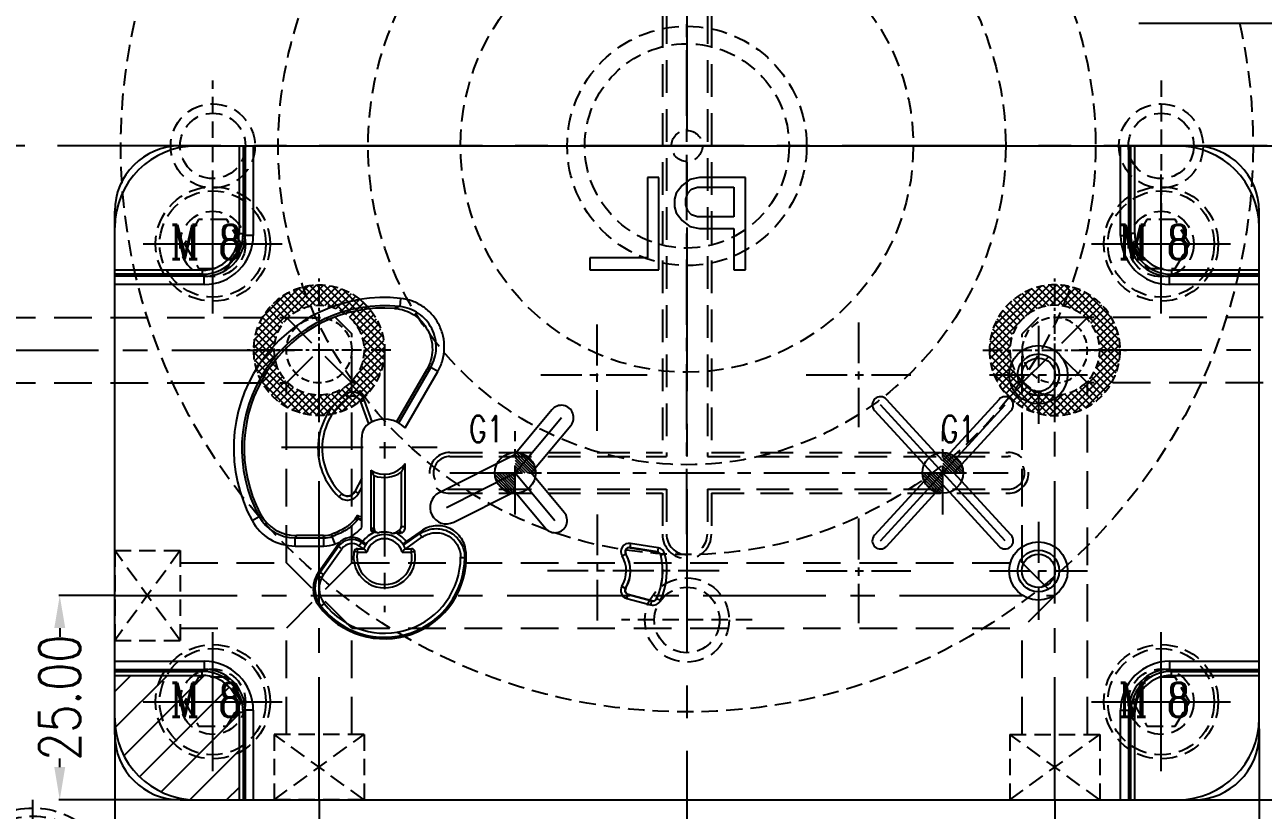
# Model space of a CAD drawing. Header units: millimetres. Extents: x 30214 to 31354, y -22640 to -21834.
# Drawn here: x 31064.4 to 31215.9, y -22132.1 to -22036 of the extents above; entities that cross this region are included whole.
import ezdxf

# ---------------------------------------------------------------- set-up
doc = ezdxf.new("R2010")
doc.units = ezdxf.units.MM
doc.header["$LTSCALE"] = 8
for name, pattern in [('CENTER', [2, 1.25, -0.25, 0.25, -0.25]), ('CENTER2', [1.125, 0.75, -0.125, 0.125, -0.125]), ('HIDDEN', [0.375, 0.25, -0.125]), ('HIDDEN2', [0.1875, 0.125, -0.0625])]:
    doc.linetypes.add(name, pattern=pattern)
doc.layers.get('DEFPOINTS').update_dxf_attribs({"color": 6})
for name, color, linetype in [('Cav-cor', 30, 'Continuous'), ('CL', 1, 'Continuous'), ('PIN', 5, 'Continuous'), ('Ru', 8, 'Continuous'), ('SCREW', 52, 'HIDDEN'), ('WT', 4, 'Continuous')]:
    doc.layers.add(name, color=color, linetype=linetype)
doc.layers.add('dim', color=3, linetype='Continuous', lineweight=15)
doc.styles.add('ROMANC', font='RomanC.ttf', dxfattribs={"width": 0.8, "height": 7})
doc.styles.get("Standard").update_dxf_attribs({"font": 'txt.shx', "width": 0.8, "bigfont": 'chineset.shx'})
doc.styles.add('txt', font='txt.shx', dxfattribs={"width": 0.75, "height": 3.2})
doc.dimstyles.new('ISO-25', dxfattribs={"dimtxt": 5, "dimasz": 4, "dimexe": 0.3, "dimexo": 0.3, "dimtad": 0, "dimzin": 1, "dimdsep": 46, "dimtxsty": 'Standard', "dimcen": 0, "dimclrd": 3, "dimclre": 3, "dimclrt": 3, "dimazin": 0, "dimtfac": 1, "dimtofl": 0, "dimtmove": 0, "dimatfit": 0, "dimfxl": 0, "dimarcsym": 0})
doc.dimstyles.new('副本副本ISO-25', dxfattribs={"dimtxt": 5, "dimasz": 4, "dimexe": 0.1, "dimexo": 0.1, "dimgap": 0.1, "dimtad": 0, "dimzin": 1, "dimdsep": 46, "dimtxsty": 'Standard', "dimcen": 0, "dimclrd": 3, "dimclre": 3, "dimclrt": 3, "dimadec": 1, "dimazin": 0, "dimtfac": 1, "dimtofl": 0, "dimtmove": 0, "dimatfit": 0, "dimfxl": 0, "dimarcsym": 0})

# ---------------------------------------------------------------- blocks, each defined once
blk = doc.blocks.new('*D27464')
at = {"layer": 'DEFPOINTS', "color": 0}
for p in [(31075.43, -22121.81), (31215.43, -22121.81), (31075.43, -22210.53)]:
    blk.add_point(p, dxfattribs=at)
at = {"layer": 'dim', "color": 3, "lineweight": -2}
for p, q in [((31075.43, -22122.11), (31075.43, -22210.83)), ((31215.43, -22122.11), (31215.43, -22210.83)), ((31079.43, -22210.53), (31136.47, -22210.53)), ((31211.43, -22210.53), (31154.39, -22210.53))]:
    blk.add_line(p, q, dxfattribs=at)
at = {"layer": 'dim', "color": 3}
for points in [[(31079.43, -22209.86), (31079.43, -22211.19), (31075.43, -22210.53)], [(31211.43, -22211.19), (31211.43, -22209.86), (31215.43, -22210.53)]]:
    blk.add_solid(points, dxfattribs=at)
at = {"layer": 'dim', "color": 3, "insert": (31145.43, -22210.53), "char_height": 5, "attachment_point": 5}
blk.add_mtext('140.00', dxfattribs=at)
blk = doc.blocks.new('*D27465')
at = {"layer": 'DEFPOINTS', "color": 0}
for p in [(31206.43, -22050.81), (31315.27, -22050.81), (31206.43, -22130.81)]:
    blk.add_point(p, dxfattribs=at)
at = {"layer": 'dim', "color": 3, "lineweight": -2}
for p, q in [((31206.73, -22050.81), (31315.57, -22050.81)), ((31315.27, -22054.81), (31315.27, -22083.19)), ((31315.27, -22126.81), (31315.27, -22098.44)), ((31206.73, -22130.81), (31315.57, -22130.81))]:
    blk.add_line(p, q, dxfattribs=at)
at = {"layer": 'dim', "color": 3}
for points in [[(31315.94, -22054.81), (31314.6, -22054.81), (31315.27, -22050.81)], [(31314.6, -22126.81), (31315.94, -22126.81), (31315.27, -22130.81)]]:
    blk.add_solid(points, dxfattribs=at)
at = {"layer": 'dim', "color": 3, "insert": (31315.27, -22090.81), "char_height": 5, "attachment_point": 5, "rotation": 90}
blk.add_mtext('80.00', dxfattribs=at)
blk = doc.blocks.new('cb_8')
at = {"linetype": 'HIDDEN'}
blk.add_circle((0, 0), 7, dxfattribs=at)
at = {"layer": 'SCREW', "linetype": 'CENTER2', "ltscale": 5}
for p, q in [((0, -8.5), (0, 8.5)), ((-8.5, 0), (8.5, 0))]:
    blk.add_line(p, q, dxfattribs=at)
at = {"layer": 'SCREW'}
blk.add_lwpolyline([(-1.73, 3), (-3.46, 0), (-1.73, -3), (1.73, -3), (3.46, 0), (1.73, 3)], close=True, dxfattribs=at)
for radius in [6.5, 4]:
    blk.add_circle((0, 0), radius, dxfattribs=at)
at = {"layer": 'dim', "style": 'ROMANC', "width": 0.8}
blk.add_text('M 8', height=4.186, dxfattribs=at).set_placement((-5.2, -1.86))
blk = doc.blocks.new('20160818.141139')
at = {"layer": 'SCREW', "linetype": 'CENTER2'}
for p, q in [((-5.25, -7.57), (-5.25, 14.43)), ((5.75, 3.43), (-16.25, 3.43))]:
    blk.add_line(p, q, dxfattribs=at)
at = {"layer": 'SCREW'}
blk.add_lwpolyline([(-3.52, 0.43), (-1.79, 3.43), (-3.52, 6.43), (-6.98, 6.43), (-8.72, 3.43), (-6.98, 0.43)], close=True, dxfattribs=at)
for radius in [10, 9, 8]:
    blk.add_circle((-5.25, 3.43), radius, dxfattribs=at)
at = {"layer": 'SCREW', "linetype": 'HIDDEN'}
blk.add_circle((-5.25, 3.43), 6, dxfattribs=at)
at = {"layer": 'SCREW', "color": 6, "insert": (-7.25, 4.89), "char_height": 3.888, "width": 5.6351, "attachment_point": 1, "style": 'txt'}
blk.add_mtext('S2', dxfattribs=at)
blk = doc.blocks.new('*D27475')
at = {"layer": 'DEFPOINTS', "color": 0}
for p in [(31079.43, -21929.81), (30992.79, -22171.81), (31079.43, -22171.81)]:
    blk.add_point(p, dxfattribs=at)
at = {"layer": 'dim', "color": 3, "lineweight": -2}
for p, q in [((31079.13, -21929.81), (30992.49, -21929.81)), ((30992.79, -21933.81), (30992.79, -22040.86)), ((30992.79, -22167.81), (30992.79, -22060.77)), ((31079.13, -22171.81), (30992.49, -22171.81))]:
    blk.add_line(p, q, dxfattribs=at)
at = {"layer": 'dim', "color": 3}
for points in [[(30993.46, -21933.81), (30992.12, -21933.81), (30992.79, -21929.81)], [(30992.12, -22167.81), (30993.46, -22167.81), (30992.79, -22171.81)]]:
    blk.add_solid(points, dxfattribs=at)
at = {"layer": 'dim', "color": 3, "insert": (30992.79, -22050.81), "char_height": 5, "attachment_point": 5, "rotation": 90}
blk.add_mtext('242.00', dxfattribs=at)
blk = doc.blocks.new('*D27481')
at = {"layer": 'DEFPOINTS', "color": 0}
for p in [(31200.43, -22035.81), (31295.6, -22035.81), (31205.43, -22050.81)]:
    blk.add_point(p, dxfattribs=at)
at = {"layer": 'dim', "color": 3, "lineweight": -2}
for p, q in [((31295.6, -22031.81), (31295.6, -22027.81)), ((31200.73, -22035.81), (31295.9, -22035.81)), ((31205.73, -22050.81), (31295.9, -22050.81)), ((31295.6, -22054.81), (31295.6, -22058.81))]:
    blk.add_line(p, q, dxfattribs=at)
at = {"layer": 'dim', "color": 3}
for points in [[(31294.93, -22031.81), (31296.27, -22031.81), (31295.6, -22035.81)], [(31296.27, -22054.81), (31294.93, -22054.81), (31295.6, -22050.81)]]:
    blk.add_solid(points, dxfattribs=at)
at = {"layer": 'dim', "color": 3, "insert": (31295.6, -22020.52), "char_height": 5, "attachment_point": 5, "rotation": 90}
blk.add_mtext('15.00', dxfattribs=at)
blk = doc.blocks.new('20150513.114825')
at = {"layer": 'WT', "color": 125, "linetype": 'HIDDEN'}
for p, q in [((-5.5, 8), (5.5, 8)), ((5.5, 8), (-5.5, 0)), ((-5.5, 8), (5.5, 0)), ((-5.5, 0), (-5.5, 8)), ((5.5, 0), (5.5, 8)), ((-5.5, 0), (5.5, 0))]:
    blk.add_line(p, q, dxfattribs=at)
blk = doc.blocks.new('20150513.114820')
at = {"layer": 'WT', "linetype": 'Continuous'}
h = blk.add_hatch(dxfattribs=at)
h.set_pattern_fill('ANSI37', color=125, scale=5, angle=270, style=0)
h.set_pattern_definition([(315, (23425.0146, -23957.4168), (0.441941738, 0.441941738), []), (45, (23425.0146, -23957.4168), (-0.441941738, 0.441941738), [])])
h.paths.add_polyline_path([(8, 0), (5.5, 0, 1), (-5.5, 0), (-8, 0, -1)])
h.paths.add_polyline_path([(-8, 0), (-5.5, 0, 0.414214), (0, -5.5, 0.414214), (5.5, 0), (8, 0, -0.414214), (0, -8, -0.414214)])
at = {"layer": 'WT', "color": 125, "linetype": 'CENTER2', "ltscale": 0.4}
for p, q in [((0, 8.79), (0, -8.79)), ((8.79, 0), (-8.79, 0))]:
    blk.add_line(p, q, dxfattribs=at)
at = {"layer": 'WT', "color": 125, "linetype": 'HIDDEN2'}
for radius in [8, 5.5, 4]:
    blk.add_circle((0, 0), radius, dxfattribs=at)
blk = doc.blocks.new('*D27500')
at = {"layer": 'DEFPOINTS', "color": 0}
for p in [(31075.43, -22122.81), (31100.43, -22130.81), (31100.43, -22138.98)]:
    blk.add_point(p, dxfattribs=at)
at = {"layer": 'dim', "color": 3, "lineweight": -2}
for p, q in [((31075.43, -22122.91), (31075.43, -22139.08)), ((31100.43, -22130.91), (31100.43, -22139.08)), ((31079.43, -22138.98), (31080.5, -22138.98)), ((31096.43, -22138.98), (31095.37, -22138.98))]:
    blk.add_line(p, q, dxfattribs=at)
at = {"layer": 'dim', "color": 3}
for points in [[(31079.43, -22138.31), (31079.43, -22139.65), (31075.43, -22138.98)], [(31096.43, -22139.65), (31096.43, -22138.31), (31100.43, -22138.98)]]:
    blk.add_solid(points, dxfattribs=at)
at = {"layer": 'dim', "color": 3, "insert": (31087.93, -22138.98), "char_height": 5, "attachment_point": 5}
blk.add_mtext('25.00', dxfattribs=at)
blk = doc.blocks.new('*D27501')
at = {"layer": 'DEFPOINTS', "color": 0}
for p in [(31075.43, -22122.81), (31190.43, -22130.81), (31190.43, -22146.97)]:
    blk.add_point(p, dxfattribs=at)
at = {"layer": 'dim', "color": 3, "lineweight": -2}
for p, q in [((31075.43, -22122.91), (31075.43, -22147.07)), ((31190.43, -22130.91), (31190.43, -22147.07)), ((31079.43, -22146.97), (31124.83, -22146.97)), ((31186.43, -22146.97), (31141.03, -22146.97))]:
    blk.add_line(p, q, dxfattribs=at)
at = {"layer": 'dim', "color": 3}
for points in [[(31079.43, -22146.31), (31079.43, -22147.64), (31075.43, -22146.97)], [(31186.43, -22147.64), (31186.43, -22146.31), (31190.43, -22146.97)]]:
    blk.add_solid(points, dxfattribs=at)
at = {"layer": 'dim', "color": 3, "insert": (31132.93, -22146.97), "char_height": 5, "attachment_point": 5}
blk.add_mtext('115.00', dxfattribs=at)
blk = doc.blocks.new('*D27502')
at = {"layer": 'DEFPOINTS', "color": 0}
for p in [(31068.71, -22105.81), (31075.43, -22105.81), (31083.43, -22130.81)]:
    blk.add_point(p, dxfattribs=at)
at = {"layer": 'dim', "color": 3, "lineweight": -2}
for p, q in [((31075.33, -22105.81), (31068.61, -22105.81)), ((31068.71, -22109.81), (31068.71, -22110.88)), ((31068.71, -22126.81), (31068.71, -22125.75)), ((31083.33, -22130.81), (31068.61, -22130.81))]:
    blk.add_line(p, q, dxfattribs=at)
at = {"layer": 'dim', "color": 3}
for points in [[(31069.38, -22109.81), (31068.04, -22109.81), (31068.71, -22105.81)], [(31068.04, -22126.81), (31069.38, -22126.81), (31068.71, -22130.81)]]:
    blk.add_solid(points, dxfattribs=at)
at = {"layer": 'dim', "color": 3, "insert": (31068.71, -22118.31), "char_height": 5, "attachment_point": 5, "rotation": 90}
blk.add_mtext('25.00', dxfattribs=at)

msp = doc.modelspace()

# ---------------------------------------------------------------- hatches: boundary and pattern name
at = {"layer": 'Cav-cor'}
h = msp.add_hatch(dxfattribs=at)
h.set_pattern_fill('ANSI31', color=241, style=0)
h.set_pattern_definition([(45, (3063.8168, 784.3894), (-2.24506403, 2.24506403), [])])
h.paths.add_polyline_path([(31075.432, -22120.813, 0.4142136), (31085.432, -22130.813), (31090.643, -22130.813), (31090.643, -22120.096, 0.4145319), (31086.149, -22115.602), (31075.432, -22115.602)])
at = {"layer": 'PIN', "linetype": 'Continuous'}
h = msp.add_hatch(dxfattribs=at)
h.set_pattern_fill('ANSI31', color=256, scale=2, angle=90, style=0)
h.set_pattern_definition([(135, (31329.71393, -22105.05306), (-0.1767767, -0.1767767), [])])
h.paths.add_polyline_path([(31124.432, -22090.813), (31121.932, -22090.813, 0.4142136), (31124.432, -22093.313)])
h.paths.add_polyline_path([(31124.432, -22088.313), (31124.432, -22090.813), (31126.932, -22090.813, 0.4142136)])
h = msp.add_hatch(dxfattribs=at)
h.set_pattern_fill('ANSI31', color=256, scale=2, angle=90, style=0)
h.set_pattern_definition([(135, (31382.01393, -22105.05306), (-0.1767767, -0.1767767), [])])
h.paths.add_polyline_path([(31176.732, -22090.813), (31174.232, -22090.813, 0.4142136), (31176.732, -22093.313)])
h.paths.add_polyline_path([(31176.732, -22088.313), (31176.732, -22090.813), (31179.232, -22090.813, 0.4142136)])

# ---------------------------------------------------------------- linework, layer by layer
at = {"linetype": 'HIDDEN'}
for p, q in [((31087.432, -22058.813), (31087.432, -22042.813)), ((31203.432, -22042.813), (31203.432, -22058.813)), ((31153.432, -22108.813), (31137.432, -22108.813))]:
    msp.add_line(p, q, dxfattribs=at)
for centre, radius in [((31145.432, -22050.813), 69.25), ((31145.432, -22050.813), 50), ((31145.432, -22050.813), 39), ((31145.432, -22050.813), 27.69), ((31145.432, -22050.813), 14.644), ((31145.432, -22050.813), 12.5), ((31087.432, -22050.813), 5.15), ((31203.432, -22050.813), 5.15), ((31087.432, -22050.813), 4), ((31203.432, -22050.813), 4), ((31145.432, -22050.813), 1.9), ((31145.432, -22108.813), 5.15), ((31145.432, -22108.813), 4)]:
    msp.add_circle(centre, radius, dxfattribs=at)
at = {"layer": 'Cav-cor', "color": 241}
for p, q in [((31083.432, -22050.813), (31207.432, -22050.813)), ((31090.643, -22050.813), (31090.643, -22061.531)), ((31091.142, -22050.813), (31091.142, -22061.531)), ((31091.382, -22050.813), (31091.382, -22061.771)), ((31092.381, -22050.813), (31092.381, -22061.771)), ((31198.483, -22061.771), (31198.483, -22050.813)), ((31199.482, -22061.771), (31199.482, -22050.813)), ((31199.722, -22061.531), (31199.722, -22050.813)), ((31200.221, -22061.531), (31200.221, -22050.813)), ((31140.604, -22054.676), (31140.604, -22064.52)), ((31142.014, -22054.676), (31140.604, -22054.676)), ((31142.014, -22065.961), (31142.014, -22054.676)), ((31145.776, -22054.916), (31144.835, -22055.636)), ((31146.951, -22054.676), (31145.776, -22054.916)), ((31152.594, -22054.676), (31146.951, -22054.676)), ((31152.594, -22065.961), (31152.594, -22054.676)), ((31144.13, -22056.597), (31143.895, -22057.317)), ((31144.835, -22055.636), (31144.13, -22056.597)), ((31145.306, -22057.317), (31145.541, -22056.597)), ((31145.541, -22056.597), (31146.011, -22056.117)), ((31146.011, -22056.117), (31146.716, -22055.876)), ((31146.716, -22055.876), (31151.183, -22055.876)), ((31151.183, -22055.876), (31151.183, -22059.478)), ((31143.895, -22057.317), (31143.895, -22058.277)), ((31143.895, -22058.277), (31144.13, -22058.998)), ((31145.306, -22058.037), (31145.306, -22057.317)), ((31145.541, -22058.758), (31145.306, -22058.037)), ((31075.432, -22122.813), (31075.432, -22058.813)), ((31144.13, -22058.998), (31144.835, -22059.958)), ((31144.835, -22059.958), (31145.776, -22060.679)), ((31146.011, -22059.238), (31145.541, -22058.758)), ((31146.716, -22059.478), (31146.011, -22059.238)), ((31151.183, -22059.478), (31146.716, -22059.478)), ((31215.432, -22122.813), (31215.432, -22058.813)), ((31090.643, -22061.531), (31091.142, -22061.531)), ((31091.142, -22061.531), (31091.382, -22061.771)), ((31145.776, -22060.679), (31146.951, -22060.919)), ((31146.951, -22060.919), (31151.183, -22060.919)), ((31151.183, -22060.919), (31151.183, -22065.961)), ((31199.722, -22061.531), (31199.482, -22061.771)), ((31200.221, -22061.531), (31199.722, -22061.531)), ((31092.381, -22061.771), (31091.382, -22061.771)), ((31198.483, -22061.771), (31199.482, -22061.771)), ((31133.551, -22064.52), (31133.551, -22065.961)), ((31140.604, -22064.52), (31133.551, -22064.52)), ((31086.149, -22066.024), (31075.432, -22066.024)), ((31086.149, -22066.024), (31086.149, -22066.524)), ((31133.551, -22065.961), (31142.014, -22065.961)), ((31151.183, -22065.961), (31152.594, -22065.961)), ((31215.432, -22066.024), (31204.715, -22066.024)), ((31204.715, -22066.024), (31204.715, -22066.524)), ((31086.149, -22066.524), (31075.432, -22066.524)), ((31086.389, -22066.764), (31075.432, -22066.764)), ((31086.149, -22066.524), (31086.389, -22066.764)), ((31086.389, -22067.762), (31086.389, -22066.764)), ((31204.715, -22066.524), (31204.475, -22066.764)), ((31215.432, -22066.764), (31204.475, -22066.764)), ((31204.475, -22067.762), (31204.475, -22066.764)), ((31215.432, -22066.524), (31204.715, -22066.524)), ((31086.389, -22067.762), (31075.432, -22067.762)), ((31215.432, -22067.762), (31204.475, -22067.762)), ((31110.399, -22069.47), (31110.293, -22070.462)), ((31113.62, -22078.165), (31109.922, -22084.569)), ((31110.174, -22084.697), (31114.084, -22077.924)), ((31114.949, -22078.423), (31114.084, -22077.924)), ((31110.975, -22085.307), (31114.949, -22078.423)), ((31103.661, -22081.226), (31103.959, -22081.638)), ((31103.959, -22081.638), (31103.958, -22081.641)), ((31105.995, -22081.946), (31105.515, -22082.118)), ((31105.515, -22082.121), (31106.488, -22084.826)), ((31106.939, -22084.571), (31105.995, -22081.946)), ((31169.111, -22099.128), (31184.353, -22082.499)), ((31184.353, -22099.128), (31169.111, -22082.499)), ((31176.732, -22089.333), (31169.848, -22081.823)), ((31183.616, -22081.823), (31176.732, -22089.333)), ((31128.917, -22083.088), (31124.282, -22088.65)), ((31124.432, -22090.813), (31130.069, -22084.049)), ((31168.373, -22083.175), (31175.375, -22090.813)), ((31178.088, -22090.813), (31185.09, -22083.175)), ((31126.384, -22090.813), (31131.221, -22085.009)), ((31105.643, -22097.505), (31105.643, -22086.479)), ((31124.282, -22088.65), (31115.104, -22093.263)), ((31110.982, -22097.371), (31110.982, -22089.683)), ((31105.643, -22091.466), (31104.813, -22093.088)), ((31106.765, -22090.5), (31106.765, -22097.624)), ((31107.173, -22097.624), (31107.173, -22091.154)), ((31110.472, -22090.743), (31110.472, -22097.371)), ((31116.002, -22095.05), (31124.432, -22090.813)), ((31124.432, -22090.813), (31129.282, -22096.634)), ((31130.435, -22095.673), (31126.384, -22090.813)), ((31175.375, -22090.813), (31168.373, -22098.452)), ((31185.09, -22098.452), (31178.088, -22090.813)), ((31102.86, -22093.739), (31103.209, -22093.368)), ((31103.209, -22093.368), (31103.208, -22093.366)), ((31105.267, -22093.322), (31104.813, -22093.09)), ((31105.267, -22093.322), (31105.643, -22092.587)), ((31116.9, -22096.837), (31124.37, -22093.083)), ((31124.37, -22093.083), (31128.13, -22097.594)), ((31169.848, -22099.803), (31176.732, -22092.293)), ((31176.732, -22092.293), (31183.616, -22099.803)), ((31092.229, -22096.636), (31093.106, -22096.158)), ((31105.073, -22095.996), (31104.911, -22096.314)), ((31105.643, -22096.689), (31104.911, -22096.314)), ((31105.161, -22096.443), (31105.208, -22096.352)), ((31107.173, -22097.624), (31106.765, -22097.624)), ((31107.202, -22097.794), (31106.818, -22097.93)), ((31110.257, -22097.787), (31109.788, -22098.121)), ((31110.23, -22097.807), (31110.525, -22098.222)), ((31110.257, -22097.787), (31110.553, -22098.203)), ((31110.472, -22097.371), (31110.982, -22097.371)), ((31112.903, -22097.936), (31111.092, -22099.223)), ((31097.491, -22099.762), (31097.491, -22098.764)), ((31097.491, -22098.764), (31101.025, -22098.764)), ((31100.973, -22098.482), (31097.66, -22098.482)), ((31100.351, -22102.954), (31102.775, -22099.544)), ((31101.025, -22098.764), (31100.973, -22098.482)), ((31101.025, -22099.762), (31101.025, -22098.764)), ((31102.05, -22098.583), (31102.007, -22098.298)), ((31102.391, -22099.521), (31102.05, -22098.583)), ((31102.818, -22099.801), (31102.775, -22099.544)), ((31105.314, -22099.737), (31105.603, -22099.33)), ((31105.603, -22099.33), (31105.56, -22099.073)), ((31105.772, -22099.223), (31105.56, -22099.073)), ((31105.603, -22099.33), (31106.085, -22099.673)), ((31110.553, -22098.203), (31110.525, -22098.222)), ((31110.779, -22099.673), (31112.727, -22098.288)), ((31111.048, -22100.094), (31113.016, -22098.695)), ((31113.016, -22098.695), (31112.727, -22098.288)), ((31138.539, -22099.442), (31138.458, -22099.946)), ((31141.911, -22099.986), (31138.539, -22099.442)), ((31097.491, -22099.762), (31101.025, -22099.762)), ((31100.58, -22102.951), (31102.818, -22099.801)), ((31100.987, -22103.24), (31103.225, -22100.091)), ((31103.225, -22100.091), (31102.818, -22099.801)), ((31104.672, -22101.442), (31104.721, -22100.428)), ((31105.122, -22100.502), (31104.721, -22100.428)), ((31105.122, -22100.502), (31105.122, -22100.094)), ((31105.122, -22100.094), (31105.874, -22100.094)), ((31105.122, -22100.502), (31106.273, -22100.502)), ((31105.314, -22099.737), (31105.816, -22100.094)), ((31110.591, -22100.502), (31111.741, -22100.502)), ((31110.99, -22100.094), (31111.742, -22100.094)), ((31111.742, -22100.502), (31111.742, -22100.094)), ((31112.143, -22100.428), (31111.742, -22100.502)), ((31137.502, -22100.974), (31137.939, -22100.711)), ((31141.829, -22100.49), (31138.458, -22099.946)), ((31138.493, -22099.97), (31141.815, -22100.505)), ((31141.829, -22100.49), (31141.815, -22100.505)), ((31141.911, -22099.986), (31141.829, -22100.49)), ((31142.243, -22100.87), (31142.229, -22100.886)), ((31142.738, -22100.747), (31142.243, -22100.87)), ((31117.748, -22101.148), (31118.247, -22101.149)), ((31100.987, -22103.24), (31100.58, -22102.951)), ((31137.487, -22104.677), (31137.922, -22104.943)), ((31137.922, -22104.943), (31137.949, -22104.934)), ((31101.057, -22106.806), (31100.662, -22107.111)), ((31138.093, -22106.193), (31138.225, -22105.701)), ((31138.093, -22106.193), (31141.004, -22106.975)), ((31138.225, -22105.701), (31141.137, -22106.483)), ((31141.127, -22106.462), (31138.253, -22105.689)), ((31141.004, -22106.975), (31141.137, -22106.483)), ((31141.137, -22106.483), (31141.127, -22106.462)), ((31141.732, -22106.205), (31141.722, -22106.183)), ((31142.194, -22106.42), (31141.732, -22106.205)), ((31075.432, -22113.864), (31086.389, -22113.864)), ((31086.389, -22113.864), (31086.389, -22114.863)), ((31204.475, -22113.864), (31215.432, -22113.864)), ((31204.475, -22113.864), (31204.475, -22114.863)), ((31075.432, -22114.863), (31086.389, -22114.863)), ((31075.432, -22115.103), (31086.149, -22115.103)), ((31075.432, -22115.602), (31086.149, -22115.602)), ((31086.149, -22115.103), (31086.389, -22114.863)), ((31086.149, -22115.602), (31086.149, -22115.103)), ((31204.475, -22114.863), (31215.432, -22114.863)), ((31204.715, -22115.103), (31204.475, -22114.863)), ((31204.715, -22115.103), (31215.432, -22115.103)), ((31204.715, -22115.602), (31204.715, -22115.103)), ((31204.715, -22115.602), (31215.432, -22115.602)), ((31090.643, -22120.096), (31090.643, -22130.813)), ((31090.643, -22120.096), (31091.142, -22120.096)), ((31091.142, -22120.096), (31091.382, -22119.856)), ((31091.142, -22120.096), (31091.142, -22130.813)), ((31091.382, -22119.856), (31091.382, -22130.813)), ((31092.381, -22119.856), (31091.382, -22119.856)), ((31092.381, -22119.856), (31092.381, -22130.813)), ((31198.483, -22119.856), (31199.482, -22119.856)), ((31198.483, -22130.813), (31198.483, -22119.856)), ((31199.722, -22120.096), (31199.482, -22119.856)), ((31199.482, -22130.813), (31199.482, -22119.856)), ((31200.221, -22120.096), (31199.722, -22120.096)), ((31199.722, -22130.813), (31199.722, -22120.096)), ((31200.221, -22130.813), (31200.221, -22120.096)), ((31083.432, -22130.813), (31207.432, -22130.813))]:
    msp.add_line(p, q, dxfattribs=at)
for centre, radius in [((31188.432, -22078.813), 3.57), ((31188.432, -22078.813), 2.55), ((31188.432, -22078.813), 2.04), ((31188.432, -22102.813), 3.57), ((31188.432, -22102.813), 2.55), ((31188.432, -22102.813), 2.04)]:
    msp.add_circle(centre, radius, dxfattribs=at)
for centre, radius, start, end in [((31085.432, -22060.813), 10, 90, 180), ((31083.432, -22058.813), 8, 90, 180), ((31205.432, -22060.813), 10, 0, 90), ((31207.432, -22058.813), 8, 0, 90), ((31086.15, -22061.531), 4.992, 269.99073, 0.00927), ((31086.152, -22061.533), 4.491, 269.96886, 0.03114), ((31204.714, -22061.531), 4.992, 179.99073, 270.00927), ((31204.712, -22061.533), 4.491, 179.96886, 270.03114), ((31086.392, -22061.774), 5.988, 269.96932, 0.03068), ((31086.396, -22061.777), 4.986, 269.92521, 0.07479), ((31204.472, -22061.774), 5.988, 179.96932, 270.03068), ((31204.468, -22061.777), 4.986, 179.92521, 270.07479), ((31108.432, -22087.813), 18.449, 83.87931, 208.56875), ((31108.432, -22087.813), 17.45, 83.87931, 208.56875), ((31108.432, -22087.813), 17.169, 85.93293, 207.78391), ((31122.227, -22105.519), 37.032, 108.79991, 109.85419), ((31127.351, -22104.032), 29.286, 116.93816, 117.96276), ((31108.432, -22087.813), 8.134, 125.91525, 226.76408), ((31104.557, -22082.461), 1.527, 19.71907, 125.97644), ((31108.432, -22087.813), 7.623, 125.93139, 226.74794), ((31104.557, -22082.464), 1.018, 19.71861, 125.99299), ((31130.069, -22084.049), 1.5, 320.19443, 140.19443), ((31169.111, -22082.499), 1, 42.51045, 222.51045), ((31184.353, -22082.499), 1, 317.48955, 137.48955), ((31108.432, -22087.813), 3.57, 44.58453, 119.30701), ((31107.683, -22086.479), 2.04, 119.30701, 180), ((31108.432, -22087.813), 3.162, 238.18497, 323.75391), ((31108.432, -22087.813), 3.57, 249.35124, 304.8499), ((31103.907, -22092.628), 1.527, 226.7029, 332.96027), ((31103.907, -22092.625), 1.018, 226.68631, 332.96071), ((31116.002, -22095.05), 2, 116.68112, 296.68112), ((31215.712, -22144.853), 131.922, 158.17889, 158.33883), ((31097.489, -22093.774), 4.989, 208.54175, 270.027), ((31097.66, -22093.49), 4.992, 207.77806, 270.0059), ((31108.432, -22087.813), 8.845, 247.68571, 251.621), ((31130.166, -22086.716), 26.754, 200.29559, 201.1101), ((31129.282, -22096.634), 1.5, 219.80557, 39.80557), ((31097.491, -22093.771), 5.991, 208.56389, 270.00486), ((31107.683, -22097.624), 0.918, 180, 199.49833), ((31107.683, -22097.624), 0.51, 180, 282.10952), ((31108.432, -22101.114), 3.06, 72.72417, 102.10952), ((31109.962, -22097.371), 0.51, 305.40462, 0), ((31109.962, -22097.371), 1.02, 305.40462, 0), ((31099.865, -22091.622), 14.487, 332.60215, 334.16025), ((31138.713, -22123.254), 47.948, 148.89301, 149.28544), ((31100.973, -22095.486), 2.996, 270.00057, 290.19782), ((31101.022, -22095.748), 3.016, 270.06579, 289.93433), ((31101.025, -22095.766), 3.996, 270.00353, 289.99737), ((31104.405, -22100.701), 1.999, 135.10355, 144.61235), ((31104.446, -22100.96), 1.998, 54.62066, 144.57011), ((31104.446, -22100.957), 1.497, 54.56733, 144.62349), ((31104.402, -22100.7), 1.997, 54.57498, 97.24785), ((31108.432, -22101.114), 3.264, 110.39194, 144.59538), ((31108.432, -22101.114), 2.754, 21.73846, 158.26154), ((31108.432, -22101.114), 2.244, 15.82685, 164.17573), ((31109.492, -22097.705), 0.51, 252.72417, 305.40462), ((31109.919, -22101.123), 2.935, 92.50813, 97.1238), ((31109.898, -22100.717), 2.528, 90.39258, 92.44309), ((31108.432, -22101.114), 3.264, 35.40462, 63.6567), ((31138.376, -22100.449), 1.02, 80.81499, 210.96088), ((31169.111, -22099.128), 1, 137.48955, 317.48955), ((31184.353, -22099.128), 1, 222.51045, 42.51045), ((31108.432, -22101.114), 10, 216.45078, 2.90151), ((31108.432, -22101.114), 3.774, 184.98212, 10.47568), ((31105.122, -22100.502), 0.408, 90, 169.52432), ((31108.432, -22101.114), 3.366, 169.52308, 10.4767), ((31111.742, -22100.502), 0.408, 10.47568, 90), ((31100.956, -22095.361), 18.234, 341.49106, 343.27731), ((31134.432, -22102.813), 3.579, 328.61626, 30.93646), ((31138.375, -22100.449), 0.509, 80.7338, 211.04203), ((31138.411, -22100.473), 0.51, 80.8171, 210.48135), ((31134.432, -22102.813), 4.089, 328.61626, 30.93646), ((31132.982, -22108.819), 9.503, 58.32691, 58.55951), ((31134.432, -22102.813), 4.107, 328.91367, 30.45908), ((31132.752, -22108.369), 10.174, 55.64914, 55.88783), ((31134.432, -22102.813), 8.031, 335.19148, 13.88191), ((31134.432, -22102.813), 8.049, 335.07647, 13.9722), ((31141.734, -22101.009), 0.51, 13.88327, 80.83801), ((31141.748, -22100.993), 0.51, 13.95748, 80.8541), ((31141.748, -22100.993), 1.02, 13.97143, 80.84014), ((31134.432, -22102.813), 8.559, 335.07647, 13.9722), ((31108.432, -22101.114), 9.815, 217.66048, 359.79362), ((31108.432, -22101.114), 9.316, 217.66048, 359.79362), ((31103.198, -22104.979), 3.494, 144.58233, 216.46409), ((31103.429, -22104.976), 3.496, 144.60199, 217.65386), ((31100.153, -22081.257), 21.698, 270.52095, 271.12589), ((31103.428, -22104.976), 2.995, 144.58291, 217.67307), ((31138.358, -22105.208), 1.02, 148.60938, 254.96625), ((31138.357, -22105.208), 0.51, 148.57242, 255.00321), ((31138.385, -22105.197), 0.51, 148.90692, 254.96612), ((31111.465, -22053.273), 54.912, 258.36269, 258.65395), ((31133.948, -22095), 11.524, 291.78787, 291.93658), ((31141.269, -22105.991), 1.02, 254.95813, 335.07771), ((31141.259, -22105.969), 0.51, 254.9572, 335.19366), ((31141.269, -22105.991), 0.51, 254.93811, 335.09773), ((31086.392, -22119.853), 5.988, 359.96933, 90.03067), ((31204.472, -22119.853), 5.988, 89.96933, 180.03067), ((31086.15, -22120.095), 4.992, 359.99074, 90.00926), ((31086.152, -22120.094), 4.491, 359.96886, 90.03114), ((31086.396, -22119.85), 4.986, 359.92522, 90.07478), ((31204.468, -22119.85), 4.986, 89.92522, 180.07478), ((31204.714, -22120.095), 4.992, 89.99074, 180.00926), ((31204.712, -22120.094), 4.491, 89.96886, 180.03114), ((31085.432, -22120.813), 10, 180, 270), ((31205.432, -22120.813), 10, 270, 0), ((31083.432, -22122.813), 8, 180, 270), ((31207.432, -22122.813), 8, 270, 0)]:
    msp.add_arc(centre, radius, start, end, dxfattribs=at)
for points, knots in [([(31109.65, -22070.688), (31110.069, -22070.718), (31110.903, -22070.884), (31112.05, -22071.436), (31113.023, -22072.259), (31113.758, -22073.299), (31114.208, -22074.491), (31114.344, -22075.758), (31114.16, -22077.017), (31113.83, -22077.801), (31113.62, -22078.165)], [0, 0, 0, 0, 0.1250047, 0.2500008, 0.3749994, 0.5000002, 0.625001, 0.7499996, 0.8749954, 1, 1, 1, 1]), ([(31114.084, -22077.924), (31114.291, -22077.567), (31114.617, -22076.798), (31114.808, -22075.562), (31114.689, -22074.316), (31114.266, -22073.138), (31113.564, -22072.101), (31112.628, -22071.27), (31111.517, -22070.696), (31110.703, -22070.506), (31110.293, -22070.462)], [0, 0, 0, 0, 0.1249476, 0.2499256, 0.3749384, 0.4999853, 0.625038, 0.7500597, 0.8750459, 1, 1, 1, 1]), ([(31114.949, -22078.423), (31115.197, -22077.994), (31115.587, -22077.072), (31115.815, -22075.589), (31115.671, -22074.095), (31115.162, -22072.682), (31114.321, -22071.438), (31113.199, -22070.441), (31111.867, -22069.751), (31110.891, -22069.522), (31110.399, -22069.47)], [0, 0, 0, 0, 0.1249538, 0.2499332, 0.3749434, 0.4999853, 0.625033, 0.7500521, 0.8750398, 1, 1, 1, 1]), ([(31105.515, -22082.118), (31105.463, -22081.972), (31105.287, -22081.698), (31104.869, -22081.452), (31104.385, -22081.42), (31104.086, -22081.547), (31103.959, -22081.638)], [0, 0, 0, 0, 0.2499194, 0.4999894, 0.7500646, 1, 1, 1, 1]), ([(31110.482, -22090.736), (31110.491, -22090.73), (31110.508, -22090.707), (31110.535, -22090.667), (31110.566, -22090.615), (31110.612, -22090.533), (31110.67, -22090.422), (31110.739, -22090.283), (31110.805, -22090.137), (31110.889, -22089.938), (31110.946, -22089.786), (31110.982, -22089.683)], [0, 0, 0, 0, 0.02734, 0.0710149, 0.1244316, 0.1835948, 0.3112886, 0.4453911, 0.5825327, 0.7211591, 1, 1, 1, 1]), ([(31106.765, -22090.5), (31106.803, -22090.569), (31106.932, -22090.792), (31107.072, -22091.008), (31107.173, -22091.154)], [0, 0, 0, 0, 0.3073279, 1, 1, 1, 1]), ([(31103.209, -22093.368), (31103.322, -22093.475), (31103.603, -22093.639), (31104.087, -22093.669), (31104.533, -22093.478), (31104.743, -22093.229), (31104.813, -22093.09)], [0, 0, 0, 0, 0.2499197, 0.4999897, 0.7500649, 1, 1, 1, 1]), ([(31104.911, -22096.314), (31104.771, -22096.586), (31104.451, -22096.927), (31103.985, -22097.304), (31103.494, -22097.634), (31102.836, -22097.976), (31102.286, -22098.195), (31102.007, -22098.298)], [0, 0, 0, 0, 0.2561491, 0.3801791, 0.5037958, 0.7514982, 1, 1, 1, 1]), ([(31105.161, -22096.443), (31105.088, -22096.586), (31104.904, -22096.852), (31104.566, -22097.197), (31104.192, -22097.501), (31103.794, -22097.774), (31103.376, -22098.014), (31102.799, -22098.296), (31102.351, -22098.473), (31102.05, -22098.583)], [0, 0, 0, 0, 0.1250018, 0.2501444, 0.3751328, 0.5001327, 0.6251083, 0.7501117, 1, 1, 1, 1]), ([(31105.643, -22096.548), (31105.583, -22096.527), (31105.499, -22096.495), (31105.395, -22096.452), (31105.332, -22096.424), (31105.283, -22096.4), (31105.245, -22096.381), (31105.222, -22096.366), (31105.21, -22096.356), (31105.208, -22096.352)], [0, 0, 0, 0, 0.3968699, 0.5639122, 0.7065045, 0.8226262, 0.9107551, 0.969782, 1, 1, 1, 1]), ([(31104.15, -22098.719), (31104.427, -22098.556), (31104.829, -22098.283), (31105.314, -22097.859), (31105.539, -22097.628), (31105.643, -22097.505)], [0, 0, 0, 0, 0.499881, 0.7499642, 1, 1, 1, 1]), ([(31107.157, -22098.031), (31107.069, -22098.016), (31106.952, -22097.994), (31106.843, -22097.945), (31106.818, -22097.93)], [0, 0, 0, 0, 0.7497173, 1, 1, 1, 1]), ([(31112.727, -22098.288), (31112.987, -22098.104), (31113.559, -22097.804), (31114.505, -22097.605), (31115.47, -22097.669), (31116.382, -22097.992), (31117.172, -22098.55), (31117.78, -22099.303), (31118.162, -22100.191), (31118.248, -22100.831), (31118.247, -22101.149)], [0, 0, 0, 0, 0.1250041, 0.2499944, 0.3749993, 0.5, 0.6250007, 0.7500056, 0.8749959, 1, 1, 1, 1]), ([(31118.419, -22100.608), (31118.403, -22100.298), (31118.289, -22099.678), (31117.879, -22098.829), (31117.259, -22098.118), (31116.473, -22097.596), (31115.577, -22097.302), (31114.634, -22097.257), (31113.714, -22097.462), (31113.157, -22097.756), (31112.903, -22097.936)], [0, 0, 0, 0, 0.1250086, 0.2500046, 0.3750013, 0.4999931, 0.6249888, 0.74999, 0.8749914, 1, 1, 1, 1]), ([(31104.15, -22098.719), (31103.934, -22098.747), (31103.505, -22098.873), (31103.144, -22099.135), (31102.989, -22099.29)], [0, 0, 0, 0, 0.4999525, 1, 1, 1, 1]), ([(31106.172, -22099.54), (31106.172, -22099.539), (31106.171, -22099.535), (31106.163, -22099.525), (31106.142, -22099.505), (31106.106, -22099.475), (31106.058, -22099.435), (31105.997, -22099.389), (31105.901, -22099.316), (31105.825, -22099.261), (31105.771, -22099.223)], [0, 0, 0, 0, 0.0070356, 0.0222656, 0.0796598, 0.1720803, 0.2959124, 0.4466808, 0.6188715, 1, 1, 1, 1]), ([(31109.788, -22098.121), (31109.804, -22098.109), (31109.847, -22098.094), (31109.921, -22098.102), (31110.002, -22098.135), (31110.054, -22098.169), (31110.082, -22098.19)], [0, 0, 0, 0, 0.188635, 0.4104457, 0.6810862, 1, 1, 1, 1]), ([(31111.092, -22099.223), (31111.039, -22099.261), (31110.963, -22099.316), (31110.867, -22099.389), (31110.806, -22099.435), (31110.757, -22099.475), (31110.722, -22099.505), (31110.701, -22099.525), (31110.693, -22099.535), (31110.691, -22099.539), (31110.692, -22099.54)], [0, 0, 0, 0, 0.3810022, 0.5531959, 0.704035, 0.8279013, 0.9203279, 0.977728, 0.9929627, 1, 1, 1, 1]), ([(31113.016, -22098.695), (31113.239, -22098.537), (31113.73, -22098.28), (31114.541, -22098.108), (31115.369, -22098.161), (31116.151, -22098.438), (31116.828, -22098.918), (31117.349, -22099.563), (31117.676, -22100.325), (31117.749, -22100.875), (31117.748, -22101.148)], [0, 0, 0, 0, 0.1250077, 0.250001, 0.3750031, 0.4999997, 0.6249963, 0.7499988, 0.8749922, 1, 1, 1, 1]), ([(31105.885, -22100.094), (31105.89, -22100.094), (31105.904, -22100.099), (31105.935, -22100.122), (31105.958, -22100.145), (31105.975, -22100.163)], [0, 0, 0, 0, 0.1464538, 0.3624736, 1, 1, 1, 1]), ([(31105.975, -22100.163), (31106.023, -22100.212), (31106.121, -22100.327), (31106.219, -22100.441), (31106.273, -22100.502)], [0, 0, 0, 0, 0.4576843, 1, 1, 1, 1]), ([(31110.591, -22100.502), (31110.632, -22100.455), (31110.71, -22100.365), (31110.804, -22100.255), (31110.872, -22100.179), (31110.914, -22100.136), (31110.947, -22100.107), (31110.97, -22100.094), (31110.979, -22100.094)], [0, 0, 0, 0, 0.3302325, 0.6334473, 0.7636504, 0.8717555, 0.9515878, 1, 1, 1, 1])]:
    msp.add_open_spline(points, degree=3, knots=knots, dxfattribs=at)
for points in [[(31107.295, -22098.055), (31107.249, -22098.046), (31107.203, -22098.039), (31107.157, -22098.031)], [(31102.391, -22099.521), (31102.592, -22099.448), (31102.791, -22099.372), (31102.988, -22099.29)], [(31107.295, -22098.055), (31107.378, -22098.07), (31107.46, -22098.09), (31107.541, -22098.114)], [(31110.082, -22098.19), (31110.014, -22098.19), (31109.947, -22098.189), (31109.88, -22098.189)], [(31110.525, -22098.222), (31110.378, -22098.205), (31110.23, -22098.189), (31110.082, -22098.19)]]:
    msp.add_open_spline(points, degree=3, dxfattribs=at)
at = {"layer": 'CL', "color": 0, "linetype": 'CENTER', "ltscale": 2}
for p, q in [((31145.432, -21900.813), (31145.432, -22200.813)), ((31280.432, -22050.813), (31010.432, -22050.813))]:
    msp.add_line(p, q, dxfattribs=at)
at = {"layer": 'CL', "color": 6, "linetype": 'CENTER', "ltscale": 0.5}
for p, q in [((31134.432, -22085.676), (31134.432, -22071.95)), ((31166.432, -22072.407), (31166.432, -22085.219)), ((31188.432, -22072.813), (31188.432, -22084.813)), ((31127.569, -22078.813), (31141.295, -22078.813)), ((31160.026, -22078.813), (31172.838, -22078.813)), ((31182.432, -22078.813), (31194.432, -22078.813)), ((31134.432, -22095.891), (31134.432, -22109.735)), ((31166.432, -22096.407), (31166.432, -22109.219)), ((31188.432, -22096.813), (31188.432, -22108.813)), ((31149.366, -22102.813), (31127.51, -22102.813)), ((31160.026, -22102.813), (31172.838, -22102.813)), ((31182.432, -22102.813), (31194.432, -22102.813))]:
    msp.add_line(p, q, dxfattribs=at)
at = {"layer": 'CL', "color": 6, "linetype": 'CENTER'}
for p, q in [((31108.432, -22075.062), (31108.432, -22107.845)), ((31095.817, -22087.676), (31114.869, -22087.676))]:
    msp.add_line(p, q, dxfattribs=at)
at = {"layer": 'PIN', "linetype": 'CENTER2'}
for p, q in [((31124.432, -22095.923), (31124.432, -22085.704)), ((31176.732, -22095.923), (31176.732, -22085.704)), ((31119.322, -22090.813), (31129.542, -22090.813)), ((31171.622, -22090.813), (31181.842, -22090.813))]:
    msp.add_line(p, q, dxfattribs=at)
at = {"layer": 'PIN', "linetype": 'Continuous'}
for centre in [(31124.432, -22090.813), (31176.732, -22090.813)]:
    msp.add_circle(centre, 2.5, dxfattribs=at)
at = {"layer": 'Ru', "color": 253, "linetype": 'CENTER', "ltscale": 0.8}
for p, q in [((31145.432, -22098.313), (31145.432, -21999.813)), ((31116.432, -22090.813), (31184.732, -22090.813))]:
    msp.add_line(p, q, dxfattribs=at)
at = {"layer": 'Ru', "color": 253, "linetype": 'HIDDEN', "ltscale": 2}
for p, q in [((31142.432, -22010.813), (31142.432, -22088.313)), ((31142.932, -22010.313), (31142.932, -22088.813)), ((31147.932, -22010.313), (31147.932, -22088.813)), ((31148.432, -22010.813), (31148.432, -22088.313)), ((31116.432, -22088.313), (31142.432, -22088.313)), ((31116.432, -22088.813), (31142.932, -22088.813)), ((31147.932, -22088.813), (31184.732, -22088.813)), ((31148.432, -22088.313), (31184.732, -22088.313)), ((31116.432, -22092.813), (31142.932, -22092.813)), ((31116.432, -22093.313), (31142.432, -22093.313)), ((31142.432, -22093.313), (31142.432, -22098.313)), ((31142.932, -22092.813), (31142.932, -22098.313)), ((31147.932, -22092.813), (31147.932, -22098.313)), ((31147.932, -22092.813), (31184.732, -22092.813)), ((31148.432, -22093.313), (31148.432, -22098.313)), ((31148.432, -22093.313), (31184.732, -22093.313))]:
    msp.add_line(p, q, dxfattribs=at)
for centre, radius, start, end in [((31116.432, -22090.813), 2.5, 90, 270), ((31116.432, -22090.813), 2, 90, 270), ((31184.732, -22090.813), 2.5, 270, 90), ((31184.732, -22090.813), 2, 270, 90), ((31145.432, -22098.313), 3, 180, 0), ((31145.432, -22098.313), 2.5, 180, 0)]:
    msp.add_arc(centre, radius, start, end, dxfattribs=at)
at = {"layer": 'WT', "color": 125, "linetype": 'HIDDEN', "ltscale": 2.3}
for p, q in [((31040.432, -22071.813), (31102.432, -22071.813)), ((31104.432, -22079.813), (31096.432, -22071.813)), ((31102.432, -22071.813), (31104.432, -22073.813)), ((31188.432, -22071.813), (31186.432, -22073.813)), ((31186.432, -22079.813), (31194.432, -22071.813)), ((31250.432, -22071.813), (31188.432, -22071.813)), ((31250.432, -22071.813), (31201.432, -22071.813)), ((31104.432, -22101.813), (31104.432, -22073.813)), ((31186.432, -22101.813), (31186.432, -22073.813)), ((31096.432, -22079.813), (31100.432, -22075.813)), ((31194.432, -22079.813), (31190.432, -22075.813)), ((31040.432, -22079.813), (31096.432, -22079.813)), ((31096.432, -22101.813), (31096.432, -22079.813)), ((31250.432, -22079.813), (31194.432, -22079.813)), ((31194.432, -22122.813), (31194.432, -22079.813)), ((31083.432, -22101.813), (31096.432, -22101.813)), ((31104.432, -22109.813), (31096.432, -22101.813)), ((31104.432, -22101.813), (31096.432, -22109.813)), ((31104.432, -22101.813), (31186.432, -22101.813)), ((31186.432, -22101.813), (31190.432, -22105.813)), ((31190.432, -22105.813), (31186.432, -22109.813)), ((31083.432, -22109.813), (31096.432, -22109.813)), ((31096.432, -22122.813), (31096.432, -22109.813)), ((31104.432, -22122.813), (31104.432, -22109.813)), ((31104.432, -22109.813), (31186.432, -22109.813)), ((31186.432, -22122.813), (31186.432, -22109.813))]:
    msp.add_line(p, q, dxfattribs=at)
at = {"layer": 'WT', "color": 125, "linetype": 'CENTER', "ltscale": 1.5}
for p, q in [((31010.432, -22075.813), (31100.432, -22075.813)), ((31100.432, -22130.813), (31100.432, -22075.813)), ((31280.432, -22075.813), (31190.432, -22075.813)), ((31190.432, -22130.813), (31190.432, -22075.813)), ((31280.432, -22075.813), (31203.432, -22075.813)), ((31075.432, -22105.813), (31190.432, -22105.813))]:
    msp.add_line(p, q, dxfattribs=at)

# ---------------------------------------------------------------- block references
at = {"layer": 'SCREW'}
for name, p in [('cb_8', (31087.432, -22062.813)), ('cb_8', (31203.432, -22062.813)), ('cb_8', (31087.432, -22118.813)), ('cb_8', (31203.432, -22118.813)), ('20160818.141139', (31070.685, -22145.244)), ('20160818.141139', (31230.685, -22145.244))]:
    msp.add_blockref(name, p, dxfattribs=at)
at = {"layer": 'WT', "rotation": -90}
msp.add_blockref('20150513.114820', (31100.432, -22075.813), dxfattribs=at)
at = {"layer": 'WT', "xscale": -1, "rotation": 90}
msp.add_blockref('20150513.114820', (31190.432, -22075.813), dxfattribs=at)
at = {"layer": 'WT', "color": 125, "linetype": 'HIDDEN', "ltscale": 2.3}
for p, rotation in [((31075.432, -22105.813), -90), ((31100.432, -22122.813), -180)]:
    msp.add_blockref('20150513.114825', p, dxfattribs=dict(at, rotation=rotation))
at = {"layer": 'WT', "color": 125, "linetype": 'HIDDEN', "ltscale": 2.3, "xscale": -0.9999999999999996, "rotation": 180}
msp.add_blockref('20150513.114825', (31190.432, -22122.813), dxfattribs=at)

# ---------------------------------------------------------------- texts
at = {"layer": 'dim', "color": 6, "char_height": 3.2, "width": 2.83804, "attachment_point": 1, "style": 'txt'}
for insert in [(31118.776, -22083.838), (31176.483, -22083.838)]:
    msp.add_mtext('G1', dxfattribs=dict(at, insert=insert))

# ---------------------------------------------------------------- dimensions: what is measured, and where the dimension line sits
at = {"layer": 'dim'}
for base, p1, p2, picture, middle in [((30992.79, -22171.813), (31079.432, -21929.813), (31079.432, -22171.813), '*D27475', (30992.79, -22050.813)), ((31315.271, -22050.813), (31206.432, -22130.813), (31206.432, -22050.813), '*D27465', (31315.271, -22090.813))]:
    dim = msp.add_linear_dim(base=base, p1=p1, p2=p2, angle=90, dimstyle='ISO-25', override={"dimscale": 1}, dxfattribs=at)
    dim.commit()
    dim.dimension.update_dxf_attribs({"geometry": picture, "text_midpoint": middle})
for base, p1, p2, dimstyle, picture, middle in [((31295.599, -22035.813), (31205.432, -22050.813), (31200.432, -22035.813), 'ISO-25', '*D27481', (31295.599, -22020.522)), ((31068.709, -22105.813), (31083.432, -22130.813), (31075.432, -22105.813), '副本副本ISO-25', '*D27502', (31068.709, -22118.313))]:
    dim = msp.add_linear_dim(base=base, p1=p1, p2=p2, angle=90, dimstyle=dimstyle, dxfattribs=at)
    dim.commit()
    dim.dimension.update_dxf_attribs({"geometry": picture, "text_midpoint": middle})
dim = msp.add_linear_dim(base=(31075.432, -22210.526), p1=(31215.432, -22121.813), p2=(31075.432, -22121.813), angle=180, dimstyle='ISO-25', override={"dimscale": 1}, dxfattribs=at)
dim.commit()
dim.dimension.update_dxf_attribs({"geometry": '*D27464', "text_midpoint": (31145.432, -22210.526), "dimtype": 160})
for base, p2, picture, middle in [((31100.432, -22138.979), (31100.432, -22130.813), '*D27500', (31087.932, -22138.979)), ((31190.432, -22146.972), (31190.432, -22130.813), '*D27501', (31132.932, -22146.972))]:
    dim = msp.add_linear_dim(base=base, p1=(31075.432, -22122.813), p2=p2, dimstyle='副本副本ISO-25', dxfattribs=at)
    dim.commit()
    dim.dimension.update_dxf_attribs({"geometry": picture, "text_midpoint": middle})

doc.saveas('drawing.dxf')
